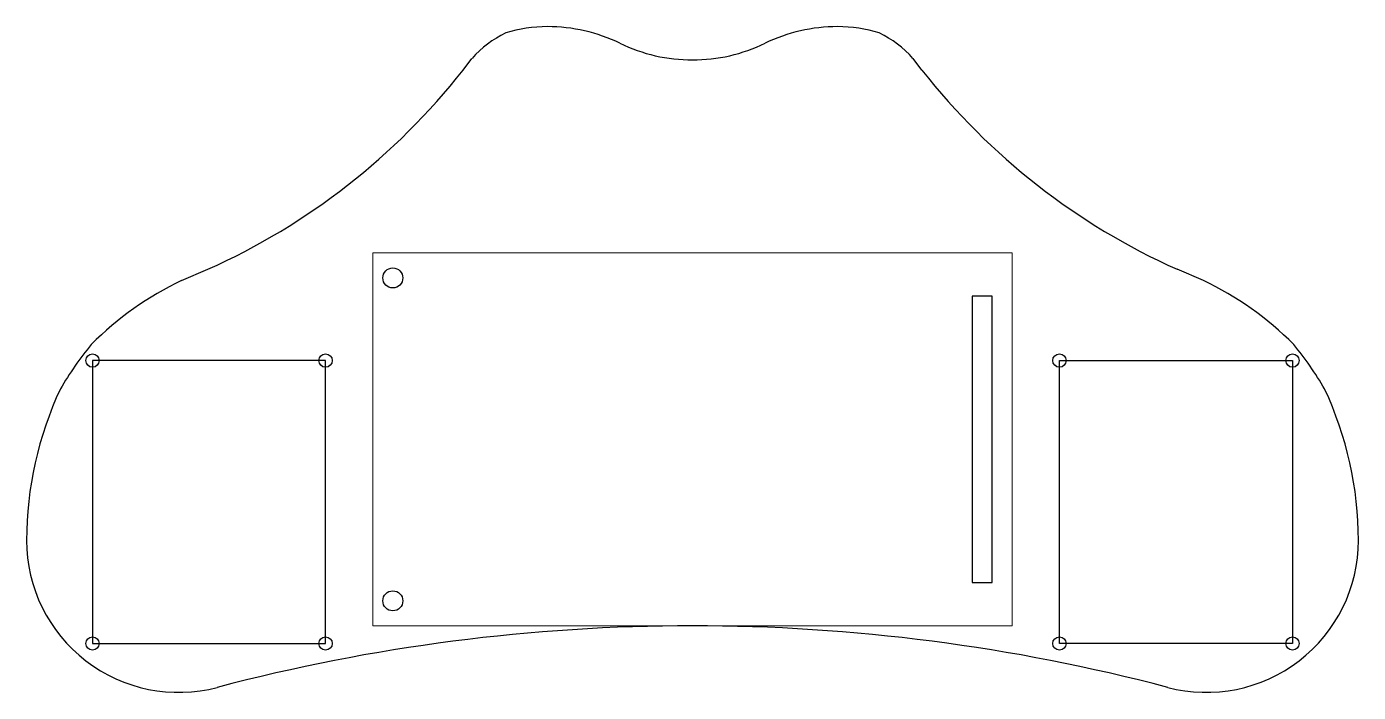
# Model space of a CAD drawing. Header units: millimetres. Extents: x 0 to 200, y 0 to 100.
import ezdxf

# ---------------------------------------------------------------- set-up
doc = ezdxf.new("R2010")
doc.units = ezdxf.units.MM

msp = doc.modelspace()

# ---------------------------------------------------------------- linework, layer by layer
for p, q in [((65.54, 93.48), (66.88, 95.22)), ((134.46, 93.48), (133.12, 95.22)), ((23.28, 61.87), (27.23, 63.55)), ((176.72, 61.87), (172.77, 63.55))]:
    msp.add_line(p, q)
at = {"color": 52, "lineweight": 5, "true_color": 0xc8c92d}
msp.add_lwpolyline([(52, 10), (148, 10), (148, 66), (52, 66)], close=True, dxfattribs=at)
at = {"color": 240, "true_color": 0xed1f24}
msp.add_lwpolyline([(142, 16.5), (145, 16.5), (145, 59.5), (142, 59.5)], close=True, dxfattribs=at)
at = {"color": 114, "true_color": 0x139b48}
for points in [[(9.89, 7.34), (44.89, 7.34), (44.89, 49.84), (9.89, 49.84)], [(190.11, 7.34), (155.11, 7.34), (155.11, 49.84), (190.11, 49.84)]]:
    msp.add_lwpolyline(points, close=True, dxfattribs=at)
at = {"color": 240, "true_color": 0xed1f24}
for centre, radius in [((55, 62.25), 1.5), ((9.89, 49.84), 1), ((44.89, 49.84), 1), ((155.11, 49.84), 1), ((190.11, 49.84), 1), ((55, 13.75), 1.5), ((9.89, 7.34), 1), ((44.89, 7.34), 1), ((155.11, 7.34), 1), ((190.11, 7.34), 1)]:
    msp.add_circle(centre, radius, dxfattribs=at)
for centre, radius, start, end in [((78.21, 75), 25, 64.1581, 90), ((121.79, 75), 25, 90, 115.8419), ((78.96, 84.54), 16.12, 115.7953, 138.497), ((78.21, 78.78), 21.22, 90, 107.1683), ((121.79, 78.78), 21.22, 72.8317, 90), ((121.04, 84.54), 16.12, 41.503, 64.2047), ((100, 120), 25, 244.1581, 270), ((100, 120), 25, 270, 295.8419), ((-14.52, 156.48), 101.88, 294.1907, 321.7971), ((214.52, 156.48), 101.88, 218.2029, 245.8093), ((44.25, 17.92), 48.7, 115.5095, 135.1637), ((155.75, 17.92), 48.7, 44.8363, 64.4905), ((50.17, 19.16), 52.27, 140.7129, 149.6429), ((149.83, 19.16), 52.27, 30.3571, 39.2871), ((53.63, 22.82), 53.63, 154.8935, 180), ((146.37, 22.82), 53.63, 0, 25.1065), ((22.82, 22.82), 22.82, 180, 284.7654), ((177.18, 22.82), 22.82, 255.2346, 0), ((100, -270), 280, 90, 104.7654), ((100, -270), 280, 75.2346, 90)]:
    msp.add_arc(centre, radius, start, end)

doc.saveas('drawing.dxf')
